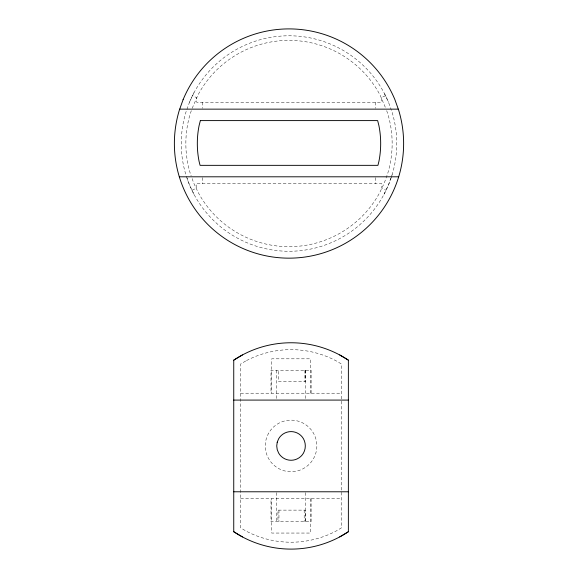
<?xml version="1.0" encoding="UTF-8"?>
<svg xmlns="http://www.w3.org/2000/svg" width="578" height="578" viewBox="0 0 578 578"><rect width="100%" height="100%" fill="white"/><g stroke="black" fill="none" stroke-linecap="round" stroke-linejoin="round"><path stroke-width="0.43" stroke-dasharray="2.89 2.17" d="M193.977 92.74L189.461 102.299L185.899 112.255A107.739 107.739 0 0 0 289 251.271A107.739 107.739 0 0 0 392.101 112.255L388.539 102.299L384.023 92.74M191.325 110.687L190.292 113.584A103.151 103.151 0 0 0 190.292 173.472L191.181 175.972M192.185 108.296L198.03 94.9A103.151 103.151 0 0 1 379.97 94.9L386.118 109.141M390.916 178.125L388.539 184.758L384.023 194.316M391.212 177.294L392.101 174.802M385.432 95.717L381.285 97.675L381.285 102.263L196.715 102.263L196.715 97.675L192.568 95.717M192.048 190.227L196.188 188.269L196.188 183.681L381.812 183.681L381.812 188.269L385.952 190.227M240.621 393.206L341.497 393.206M240.621 498.662L341.497 498.662M193.977 194.316L189.461 184.758L186.492 176.463M386.675 110.687L387.708 113.584A103.151 103.151 0 0 1 387.708 173.472L384.298 183.002L379.97 192.156A103.151 103.151 0 0 1 198.03 192.156L193.702 183.002L191.484 176.803M375.765 177.663L375.765 183.681M375.368 102.263L375.368 108.281M311.123 393.206L311.123 370.281L271.003 370.281L271.003 393.206M311.123 498.662L311.123 521.587L271.003 521.587L271.003 498.662M310.437 393.206L310.437 358.815L271.682 358.815L271.682 393.206M310.437 498.662L310.437 533.053L271.682 533.053L271.682 498.662M305.386 370.281L305.386 399.203M305.386 492.666L305.386 521.587M305.242 370.281L305.242 381.74L278.654 381.74L278.654 370.281M305.242 521.587L305.242 510.128L277.939 510.128L277.939 521.587M304.902 370.281L304.902 381.74M304.187 510.128L304.187 521.587M278.95 510.128L278.95 521.587M276.732 370.281L276.732 399.203M276.732 492.666L276.732 521.587M202.632 102.263L202.632 108.281M202.235 177.663L202.235 183.681M189.461 102.299A107.739 107.739 0 0 1 388.539 102.299M268.727 433.038L268.38 433.652A25.793 25.793 0 0 0 268.38 458.217L268.727 458.831A25.793 25.793 0 0 0 313.399 458.831L313.738 458.217A25.793 25.793 0 0 0 313.738 433.652L313.399 433.038A25.793 25.793 0 0 0 268.727 433.038M245.672 361.019L240.621 364.039L240.621 527.83L245.672 530.85A96.288 96.288 0 0 0 336.447 530.85L341.497 527.83L341.497 364.039L336.447 361.019A96.288 96.288 0 0 0 245.672 361.019"/><path stroke-width="0.87" d="M242.428 536.919L233.743 531.717L233.743 360.152L242.428 354.95M339.691 536.919L348.375 531.717L348.375 360.152L339.691 354.95M179.707 109.141L398.293 109.141M179.31 176.803L398.69 176.803M233.743 400.084L348.375 400.084M233.743 491.784L348.375 491.784M348.375 531.717A103.166 103.166 0 0 1 233.743 531.717M233.743 360.152A103.166 103.166 0 0 1 348.375 360.152M277.216 442.228L276.732 445.934L277.216 449.641L278.654 453.101A14.327 14.327 0 0 0 303.472 453.101C305.921 448.687 305.921 443.182 303.472 438.767A14.327 14.327 0 0 0 278.654 438.767L277.216 442.228M200.349 120.6L199.085 125.643A91.678 91.678 0 0 0 199.085 161.414L200.067 165.344L377.933 165.344L378.915 161.414A91.678 91.678 0 0 0 378.915 125.643L377.651 120.6L200.349 120.6M183.096 99.662L179.31 110.254A114.632 114.632 0 0 0 289 258.156A114.632 114.632 0 0 0 398.69 110.254L394.904 99.662A114.632 114.632 0 0 0 183.096 99.662"/></g></svg>
